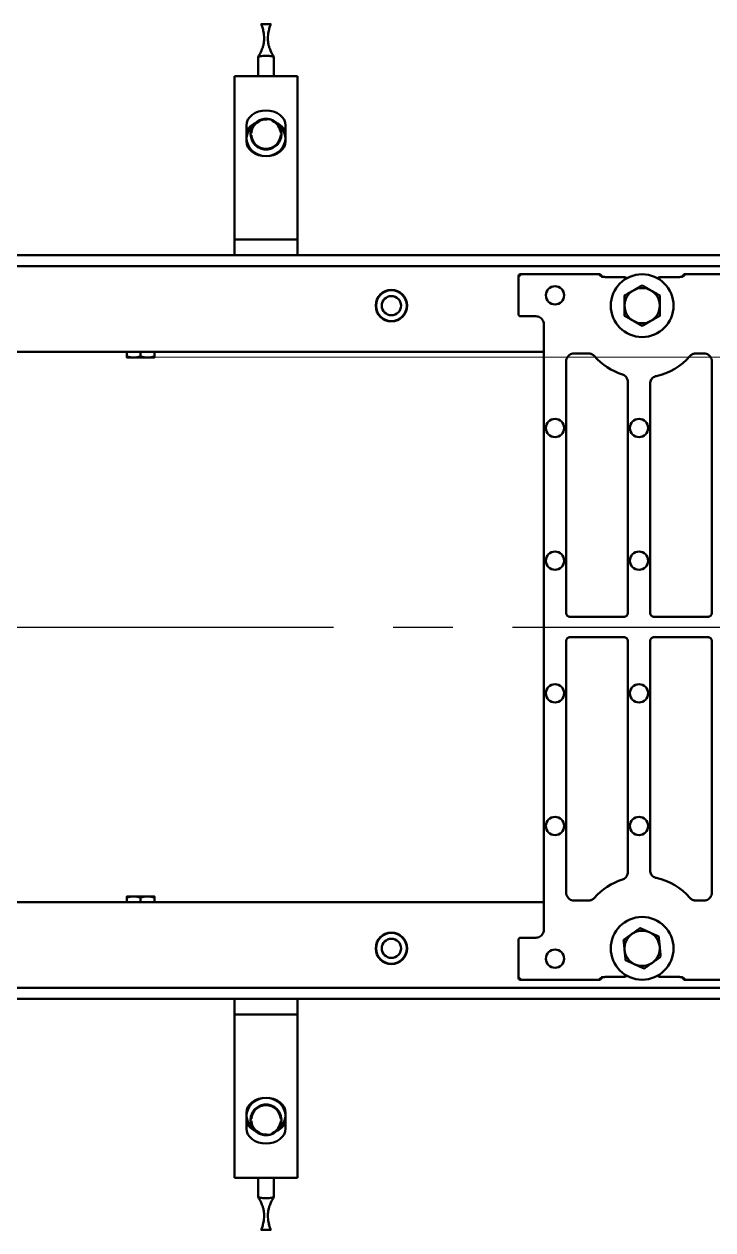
# Model space of a CAD drawing. Header units: inches. Extents: x 31 to 195, y 77 to 126.
# Drawn here: x 112.07 to 123.06, y 106.82 to 126.05 of the extents above; entities that cross this region are included whole.
import ezdxf

# ---------------------------------------------------------------- set-up
doc = ezdxf.new("R2010")
doc.units = ezdxf.units.IN
doc.header["$LTSCALE"] = 8
doc.header["$MEASUREMENT"] = 0
doc.linetypes.add('CENTER2', pattern=[1.125, 0.75, -0.125, 0.125, -0.125])
doc.layers.add('Visible (ANSI)', color=7, linetype='Continuous', lineweight=50)

msp = doc.modelspace()

# ---------------------------------------------------------------- linework, layer by layer
at = {"linetype": 'CENTER2', "ltscale": 0.952448}
msp.add_line((68.433118, 116.43908), (193.802762, 116.43908), dxfattribs=at)
at = {"layer": 'Visible (ANSI)'}
for p, q in [((116.013108, 126.054322), (115.853108, 126.054322)), ((115.808108, 125.534322), (115.808108, 125.222022)), ((116.058108, 125.534322), (116.058108, 125.222022)), ((115.433108, 125.222022), (116.433108, 125.222022)), ((115.433108, 125.222022), (115.433108, 125.088068)), ((116.433108, 125.088068), (116.433108, 125.222022)), ((115.433108, 125.088068), (115.433108, 122.665732)), ((116.433108, 125.088068), (116.433108, 122.665732)), ((115.620608, 124.186272), (115.620608, 124.439067)), ((116.245608, 124.439067), (116.245608, 124.186272)), ((115.433108, 122.665732), (115.433108, 122.62108)), ((116.433108, 122.62108), (115.433108, 122.62108)), ((115.433108, 122.37108), (115.433108, 122.62108)), ((116.433108, 122.665732), (116.433108, 122.62108)), ((116.433108, 122.37108), (116.433108, 122.62108)), ((191.933108, 122.37108), (71.933108, 122.37108)), ((191.933108, 122.19208), (71.933108, 122.19208)), ((119.962016, 122.038679), (119.962016, 121.42486)), ((119.967614, 122.058483), (119.992016, 122.03408)), ((119.984905, 122.06408), (121.257881, 122.06408)), ((121.275076, 122.055722), (121.253435, 122.03408)), ((121.300905, 122.013452), (121.27829, 122.051204)), ((121.651494, 122.020574), (121.365045, 122.020574)), ((122.50117, 122.020574), (122.214721, 122.020574)), ((122.587925, 122.051204), (122.565311, 122.013452)), ((122.591139, 122.055722), (122.61278, 122.03408)), ((141.257881, 122.06408), (122.608334, 122.06408)), ((119.992016, 121.39486), (120.239668, 121.39486)), ((120.364568, 120.82508), (71.933108, 120.82508)), ((113.714108, 120.755141), (113.714108, 120.82508)), ((113.933108, 120.755141), (113.933108, 120.82508)), ((114.152108, 120.755141), (114.152108, 120.82508)), ((121.077568, 120.801694), (120.846445, 120.801694)), ((122.91977, 120.801694), (122.788647, 120.801694)), ((113.714108, 120.73558), (113.823608, 120.73558)), ((113.823608, 120.73558), (114.042608, 120.73558)), ((114.042608, 120.73558), (114.152108, 120.73558)), ((120.781905, 116.601403), (121.64431, 116.601403)), ((122.121905, 116.601403), (122.98431, 116.601403)), ((121.64431, 116.276758), (120.781905, 116.276758)), ((122.98431, 116.276758), (122.121905, 116.276758)), ((113.823608, 112.14258), (113.714108, 112.14258)), ((113.714108, 112.12302), (113.714108, 112.05308)), ((114.042608, 112.14258), (113.823608, 112.14258)), ((113.933108, 112.12302), (113.933108, 112.05308)), ((114.152108, 112.14258), (114.042608, 112.14258)), ((114.152108, 112.12302), (114.152108, 112.05308)), ((71.933108, 112.05308), (120.364568, 112.05308)), ((120.846445, 112.076467), (121.077568, 112.076467)), ((122.788647, 112.076467), (122.91977, 112.076467)), ((119.962016, 111.4533), (119.962016, 110.839482)), ((120.239668, 111.4833), (119.992016, 111.4833)), ((119.967614, 110.819678), (119.992016, 110.84408)), ((119.984905, 110.81408), (121.257881, 110.81408)), ((121.275076, 110.822439), (121.253435, 110.84408)), ((121.27829, 110.826957), (121.300905, 110.864709)), ((121.365045, 110.857587), (121.651494, 110.857587)), ((122.214721, 110.857587), (122.50117, 110.857587)), ((122.565311, 110.864709), (122.587925, 110.826957)), ((122.591139, 110.822439), (122.61278, 110.84408)), ((122.608334, 110.81408), (141.257881, 110.81408)), ((71.933108, 110.68608), (191.933108, 110.68608)), ((71.933108, 110.50708), (191.933108, 110.50708)), ((115.433108, 110.50708), (115.433108, 110.25708)), ((116.433108, 110.50708), (116.433108, 110.25708)), ((115.433108, 110.212429), (115.433108, 110.25708)), ((115.433108, 110.25708), (116.433108, 110.25708)), ((115.433108, 107.790093), (115.433108, 110.212429)), ((116.433108, 110.212429), (116.433108, 110.25708)), ((116.433108, 107.790093), (116.433108, 110.212429)), ((115.620608, 108.439094), (115.620608, 108.691889)), ((116.245608, 108.691889), (116.245608, 108.439094)), ((115.433108, 107.790093), (115.433108, 107.656139)), ((116.433108, 107.656139), (116.433108, 107.790093)), ((116.433108, 107.656139), (115.433108, 107.656139)), ((115.808108, 107.343839), (115.808108, 107.656139)), ((116.058108, 107.343839), (116.058108, 107.656139)), ((116.013108, 106.823839), (115.853108, 106.823839))]:
    msp.add_line(p, q, dxfattribs=at)
for centre, radius in [((121.933108, 121.56408), 0.5), ((117.933108, 121.56408), 0.25), ((117.933108, 121.56408), 0.245), ((120.543108, 121.72908), 0.145), ((117.933108, 121.56408), 0.1535), ((120.543108, 119.61308), 0.145), ((121.883108, 119.61308), 0.145), ((120.543108, 117.49708), 0.145), ((121.883108, 117.49708), 0.145), ((120.543108, 115.38108), 0.145), ((121.883108, 115.38108), 0.145), ((120.543108, 113.26508), 0.145), ((121.883108, 113.26508), 0.145), ((121.933108, 111.31408), 0.5), ((117.933108, 111.31408), 0.25), ((117.933108, 111.31408), 0.245), ((117.933108, 111.31408), 0.1535), ((120.543108, 111.14908), 0.145)]:
    msp.add_circle(centre, radius, dxfattribs=at)
for centre, radius, start, end in [((115.933108, 124.300022), 0.234375, 86.1417694, 176.332444), ((115.933108, 124.300022), 0.234375, 3.667556, 64.0039677), ((115.698733, 124.300022), 0.015, 88.166222, 271.833778), ((115.933108, 124.300022), 0.234375, 183.667556, 356.332444), ((116.167483, 124.300022), 0.015, 268.166222, 91.833778), ((121.651494, 121.990574), 0.03, 10.1908074, 90), ((122.214721, 121.990574), 0.03, 90, 169.8092746), ((121.933108, 121.56408), 0.28125, 120, 180), ((121.933108, 121.56408), 0.28125, 60, 120), ((121.933108, 121.56408), 0.28125, 0, 60), ((121.933108, 121.56408), 0.28125, 180, 240), ((121.933108, 121.56408), 0.28125, 300, 0), ((119.992016, 121.42486), 0.03, 180, 270), ((121.933108, 121.56408), 0.28125, 240, 300), ((121.933108, 121.43408), 1.017692, 221.5096441, 251.9833015), ((121.933108, 121.43408), 1.017692, 282.8128603, 318.4903559), ((121.933108, 111.44408), 1.017692, 108.0166985, 138.4903559), ((121.933108, 111.44408), 1.017692, 41.5096441, 77.1871397), ((121.933108, 111.31408), 0.28125, 125.5768277, 185.5768277), ((121.933108, 111.31408), 0.28125, 65.5768277, 125.5768277), ((121.933108, 111.31408), 0.28125, 5.5768277, 65.5768277), ((119.992016, 111.4533), 0.03, 90, 180), ((121.933108, 111.31408), 0.28125, 185.5768277, 245.5768277), ((121.933108, 111.31408), 0.28125, 305.5768277, 5.5768277), ((121.933108, 111.31408), 0.28125, 245.5768277, 305.5768277), ((121.651494, 110.887587), 0.03, 270, 349.8092746), ((122.214721, 110.887587), 0.03, 190.1908074, 270), ((115.933108, 108.578139), 0.234375, 3.667556, 176.332444), ((115.698733, 108.578139), 0.015, 88.166222, 271.833778), ((115.933108, 108.578139), 0.234375, 183.667556, 273.8582306), ((115.933108, 108.578139), 0.234375, 295.9960323, 356.332444), ((116.167483, 108.578139), 0.015, 268.166222, 91.833778)]:
    msp.add_arc(centre, radius, start, end, dxfattribs=at)
for centre, major_axis, ratio, start_param, end_param in [((115.933108, 124.439067), (-0.3125, 0), 0.766044443, 3.141592654, 6.283185307), ((115.933108, 124.210427), (-0.3125, 0), 0.984807753, 5.365388944, 6.644320979), ((115.933108, 124.27837), (-0.3125, 0), 0.766044443, 5.263711107, 6.283185307), ((115.992354, 124.522261), (0.043438, -0.011753), 0.333333333, 1.570796327, 3.151740772), ((115.992354, 124.522261), (0.043438, -0.011753), 0.333333333, 0.012138125, 1.570796327), ((115.933108, 124.27837), (0.3125, 0), 0.766044443, 0, 1.019298072), ((115.933108, 124.210427), (0.3125, 0), 0.984807753, 5.922049635, 7.201189211), ((115.933108, 124.253839), (-0.3125, 0), 0.984807753, 0.070589401, 1.418033498), ((115.933108, 124.253839), (0.3125, 0), 0.984807753, 4.865151809, 6.212595907), ((115.933108, 124.186272), (0.3125, 0), 0.766044443, 3.141592654, 6.283185307), ((119.992016, 122.034328), (-0.010863, 0.034611), 0.807957516, 0.579455279, 1.200263453), ((121.253435, 122.034318), (-0.008785, 0.031759), 0.903202452, 4.467576532, 5.180221444), ((122.61278, 122.034318), (0.008785, 0.031759), 0.903202452, 1.102963863, 1.815608775), ((119.992016, 110.843833), (-0.010863, -0.034611), 0.807957516, 5.082921854, 5.703730028), ((121.253435, 110.843843), (-0.008785, -0.031759), 0.903202452, 1.102963863, 1.815608775), ((122.61278, 110.843843), (0.008785, -0.031759), 0.903202452, 4.467576532, 5.180221444), ((115.933108, 108.691889), (-0.3125, 0), 0.766044443, 3.141592654, 6.283185307), ((115.933108, 108.624322), (-0.3125, 0), 0.984807753, 4.865151809, 6.212595907), ((115.933108, 108.624322), (0.3125, 0), 0.984807753, 0.070589401, 1.418033498), ((115.933108, 108.667734), (-0.3125, 0), 0.984807753, 5.922049635, 7.200987395), ((115.933108, 108.667734), (0.3125, 0), 0.984807753, 5.365388944, 6.644320979), ((115.933108, 108.599791), (-0.3125, 0), 0.766044443, 0, 1.019261452), ((115.933108, 108.599791), (0.3125, 0), 0.766044443, 5.263923856, 6.283185307), ((115.933108, 108.439094), (0.3125, 0), 0.766044443, 3.141592654, 6.283185307), ((115.992354, 108.3559), (0.043438, 0.011753), 0.333333333, 3.131444535, 4.71238898), ((115.992354, 108.3559), (0.043438, 0.011753), 0.333333333, 4.71238898, 6.271047182)]:
    msp.add_ellipse(centre, major_axis=major_axis, ratio=ratio, start_param=start_param, end_param=end_param, dxfattribs=at)
for points, knots in [([(115.853108, 126.054322), (115.853108, 126.054322), (115.856065, 126.048377), (115.866229, 126.024734), (115.873361, 126.007048), (115.886959, 125.962751), (115.893407, 125.936743), (115.897733, 125.907001)], [0, 0, 0, 0, 0.347479985, 0.347479985, 0.69495997, 0.69495997, 1.020331146, 1.020331146, 1.020331146, 1.020331146]), ([(115.968482, 125.907001), (115.972808, 125.936743), (115.979256, 125.962751), (115.992854, 126.007048), (115.999986, 126.024734), (116.010151, 126.048377), (116.013108, 126.054322), (116.013108, 126.054322)], [5.641443605, 5.641443605, 5.641443605, 5.641443605, 5.966814781, 5.966814781, 6.314294766, 6.314294766, 6.66177475, 6.66177475, 6.66177475, 6.66177475]), ([(115.901678, 125.794322), (115.900193, 125.774418), (115.89735, 125.753375), (115.889865, 125.714907), (115.88528, 125.697467), (115.88092, 125.683011), (115.880712, 125.682325), (115.880503, 125.681644)], [0.5989360844, 0.5989360844, 0.5989360844, 0.5989360844, 0.7510308104, 0.7510308104, 0.9031255364, 0.9031255364, 0.9107476997, 0.9107476997, 0.9107476997, 0.9107476997]), ([(115.897733, 125.907001), (115.897856, 125.906156), (115.897978, 125.905304), (115.900037, 125.89063), (115.901881, 125.873124), (115.903461, 125.834746), (115.903136, 125.81387), (115.901678, 125.794322)], [0.2909281473, 0.2909281473, 0.2909281473, 0.2909281473, 0.3002098687, 0.3002098687, 0.4495729766, 0.4495729766, 0.5989360844, 0.5989360844, 0.5989360844, 0.5989360844]), ([(115.964537, 125.794322), (115.963079, 125.81387), (115.962754, 125.834746), (115.964334, 125.873124), (115.966178, 125.89063), (115.968238, 125.905304), (115.968359, 125.906156), (115.968482, 125.907001)], [1.8093251949, 1.8093251949, 1.8093251949, 1.8093251949, 1.9586883028, 1.9586883028, 2.1080514107, 2.1080514107, 2.1173331321, 2.1173331321, 2.1173331321, 2.1173331321]), ([(115.985712, 125.681644), (115.985503, 125.682325), (115.985295, 125.683011), (115.980936, 125.697467), (115.97635, 125.714907), (115.968866, 125.753375), (115.966022, 125.774418), (115.964537, 125.794322)], [1.4975135796, 1.4975135796, 1.4975135796, 1.4975135796, 1.5051357429, 1.5051357429, 1.6572304689, 1.6572304689, 1.8093251949, 1.8093251949, 1.8093251949, 1.8093251949]), ([(115.880503, 125.681644), (115.878504, 125.675113), (115.87646, 125.668899), (115.860806, 125.62393), (115.843435, 125.590398), (115.823353, 125.556787), (115.817702, 125.548265), (115.810068, 125.53703), (115.808108, 125.534322), (115.808108, 125.534322)], [7.002045991, 7.002045991, 7.002045991, 7.002045991, 7.072181733, 7.072181733, 7.540192449, 7.540192449, 7.774197808, 7.774197808, 8.008203166, 8.008203166, 8.008203166, 8.008203166]), ([(116.058108, 125.534322), (116.058108, 125.534322), (116.056148, 125.53703), (116.048513, 125.548265), (116.042862, 125.556787), (116.02278, 125.590398), (116.005409, 125.62393), (115.989755, 125.668899), (115.987711, 125.675113), (115.985712, 125.681644)], [1.097300693, 1.097300693, 1.097300693, 1.097300693, 1.331306051, 1.331306051, 1.56531141, 1.56531141, 2.033322126, 2.033322126, 2.103457868, 2.103457868, 2.103457868, 2.103457868]), ([(115.808108, 125.534322), (115.808108, 125.534322), (115.811269, 125.535095), (115.824044, 125.537887), (115.833655, 125.539868), (115.855785, 125.543607), (115.869801, 125.545613), (115.900579, 125.548461), (115.917347, 125.549259), (115.933108, 125.549259)], [1.4410278833, 1.4410278833, 1.4410278833, 1.4410278833, 1.5611069604, 1.5611069604, 1.6811860375, 1.6811860375, 1.8012782743, 1.8012782743, 1.9213705111, 1.9213705111, 1.9213705111, 1.9213705111]), ([(115.933108, 125.549259), (115.948868, 125.549259), (115.965636, 125.548461), (115.996415, 125.545613), (116.010431, 125.543607), (116.03256, 125.539868), (116.042171, 125.537887), (116.054946, 125.535095), (116.058108, 125.534322), (116.058108, 125.534322)], [0, 0, 0, 0, 0.1200922368, 0.1200922368, 0.2401844736, 0.2401844736, 0.3602635507, 0.3602635507, 0.4803426278, 0.4803426278, 0.4803426278, 0.4803426278]), ([(115.688345, 124.310843), (115.689546, 124.338004), (115.695405, 124.365309), (115.715315, 124.415366), (115.729454, 124.438815), (115.76412, 124.479415), (115.785079, 124.497067), (115.831001, 124.524328), (115.856533, 124.534277), (115.908792, 124.545272), (115.936168, 124.546456), (115.973652, 124.541899), (115.984563, 124.539815), (115.995259, 124.53701)], [0, 0, 0, 0, 0.212669473, 0.212669473, 0.421401634, 0.421401634, 0.630278357, 0.630278357, 0.839149821, 0.839149821, 1.048021476, 1.048021476, 1.134524567, 1.134524567, 1.134524567, 1.134524567]), ([(115.688345, 124.310843), (115.689546, 124.338004), (115.695405, 124.365309), (115.715315, 124.415366), (115.729454, 124.438815), (115.76412, 124.479415), (115.785079, 124.497067), (115.831001, 124.524328), (115.856533, 124.534277), (115.908792, 124.545272), (115.936168, 124.546456), (115.989181, 124.540011), (116.015476, 124.532303), (116.063579, 124.509106), (116.085983, 124.49333), (116.124035, 124.455861), (116.140155, 124.433702), (116.16409, 124.385963), (116.172203, 124.35979), (116.176858, 124.325878), (116.177538, 124.318365), (116.17787, 124.310843)], [0, 0, 0, 0, 0.212669473, 0.212669473, 0.421401634, 0.421401634, 0.630278357, 0.630278357, 0.839149821, 0.839149821, 1.048021476, 1.048021476, 1.256893124, 1.256893124, 1.465764772, 1.465764772, 1.67463642, 1.67463642, 1.883508068, 1.883508068, 1.942398235, 1.942398235, 1.942398235, 1.942398235]), ([(116.122969, 124.454867), (116.124643, 124.452818), (116.126281, 124.450744), (116.132502, 124.442591), (116.136848, 124.436294), (116.140898, 124.429799)], [0.40075246859, 0.40075246859, 0.40075246859, 0.40075246859, 0.42140163391, 0.42140163391, 0.48097111081, 0.48097111081, 0.48097111081, 0.48097111081]), ([(116.17787, 124.289201), (116.176669, 124.26204), (116.170811, 124.234736), (116.150901, 124.184679), (116.136761, 124.16123), (116.102096, 124.120629), (116.081136, 124.102978), (116.035214, 124.075717), (116.009682, 124.065768), (115.957423, 124.054772), (115.930047, 124.053589), (115.877034, 124.060034), (115.850739, 124.067742), (115.802637, 124.090938), (115.780232, 124.106714), (115.74218, 124.144184), (115.72606, 124.166343), (115.702125, 124.214082), (115.694012, 124.240255), (115.689358, 124.274167), (115.688677, 124.28168), (115.688345, 124.289201)], [0, 0, 0, 0, 0.212669473, 0.212669473, 0.421401634, 0.421401634, 0.630278357, 0.630278357, 0.839149821, 0.839149821, 1.048021476, 1.048021476, 1.256893124, 1.256893124, 1.465764772, 1.465764772, 1.67463642, 1.67463642, 1.883508068, 1.883508068, 1.942398235, 1.942398235, 1.942398235, 1.942398235]), ([(116.15932, 124.394092), (116.161544, 124.388756), (116.163576, 124.383349), (116.172632, 124.356334), (116.176866, 124.333557), (116.17787, 124.310843)], [0.5852457115, 0.5852457115, 0.5852457115, 0.5852457115, 0.6302783572, 0.6302783572, 0.8081258164, 0.8081258164, 0.8081258164, 0.8081258164]), ([(119.984905, 122.06408), (119.984542, 122.06408), (119.984167, 122.064073), (119.981829, 122.063976), (119.979688, 122.063672), (119.974409, 122.062378), (119.970679, 122.060786), (119.967614, 122.058483)], [0.01703827592, 0.01703827592, 0.01703827592, 0.01703827592, 0.021207407, 0.021207407, 0.04241481399, 0.04241481399, 0.078548741, 0.078548741, 0.078548741, 0.078548741]), ([(121.275076, 122.055722), (121.27214, 122.05905), (121.268575, 122.061297), (121.263469, 122.063233), (121.261793, 122.063642), (121.259573, 122.06398), (121.258892, 122.064047), (121.258156, 122.064077), (121.258014, 122.06408), (121.257881, 122.06408)], [0.48834657481, 0.48834657481, 0.48834657481, 0.48834657481, 0.53122669947, 0.53122669947, 0.55347524242, 0.55347524242, 0.5645995139, 0.5645995139, 0.56745422028, 0.56745422028, 0.56745422028, 0.56745422028]), ([(121.294743, 122.023738), (121.294925, 122.023715), (121.295109, 122.023692), (121.299075, 122.023202), (121.303867, 122.022742), (121.315642, 122.021876), (121.322854, 122.021485), (121.338664, 122.02089), (121.347308, 122.020693), (121.359072, 122.020587), (121.362059, 122.020574), (121.365045, 122.020574)], [-0.966772445, -0.966772445, -0.966772445, -0.966772445, -0.9541589238, -0.9541589238, -0.6986406649, -0.6986406649, -0.4062398512, -0.4062398512, -0.1025525614, -0.1025525614, 0, 0, 0, 0]), ([(122.50117, 122.020574), (122.510015, 122.020574), (122.518859, 122.020693), (122.535663, 122.021153), (122.543624, 122.021496), (122.557677, 122.02235), (122.56381, 122.022863), (122.569652, 122.023514), (122.570592, 122.023627), (122.571473, 122.02374)], [0, 0, 0, 0, 0.3036872898, 0.3036872898, 0.6073745797, 0.6073745797, 0.9056866296, 0.9056866296, 0.9666475944, 0.9666475944, 0.9666475944, 0.9666475944]), ([(122.608334, 122.06408), (122.608193, 122.06408), (122.608041, 122.064077), (122.607283, 122.064044), (122.606589, 122.063974), (122.604329, 122.063623), (122.602626, 122.0632), (122.597543, 122.061235), (122.594041, 122.059011), (122.591139, 122.055722)], [0.58400358758, 0.58400358758, 0.58400358758, 0.58400358758, 0.58704720667, 0.58704720667, 0.59837062795, 0.59837062795, 0.62101747053, 0.62101747053, 0.66339793763, 0.66339793763, 0.66339793763, 0.66339793763]), ([(120.239668, 121.39486), (120.252687, 121.39486), (120.265736, 121.392811), (120.290565, 121.384786), (120.302364, 121.378815), (120.323636, 121.36341), (120.332946, 121.354125), (120.348401, 121.332903), (120.354402, 121.321134), (120.362504, 121.296247), (120.364587, 121.283037), (120.364587, 121.270023)], [0, 0, 0, 0, 0.1229644103, 0.1229644103, 0.2459288205, 0.2459288205, 0.3688932308, 0.3688932308, 0.4918576411, 0.4918576411, 0.6148220514, 0.6148220514, 0.6148220514, 0.6148220514]), ([(120.364225, 116.43908), (120.364225, 116.761144), (120.364235, 117.083207), (120.364269, 117.727334), (120.364294, 118.049397), (120.364357, 118.693523), (120.364394, 119.015586), (120.364467, 119.659712), (120.364504, 119.981774), (120.364559, 120.625899), (120.364578, 120.947961), (120.364587, 121.270023)], [-12.270591833, -12.270591833, -12.270591833, -12.270591833, -9.816473467, -9.816473467, -7.3623551, -7.3623551, -4.908236733, -4.908236733, -2.454118367, -2.454118367, 0, 0, 0, 0]), ([(120.721656, 120.676858), (120.721655, 120.689872), (120.723733, 120.703081), (120.731821, 120.727967), (120.737812, 120.739735), (120.753247, 120.760957), (120.762545, 120.770242), (120.783795, 120.785647), (120.795584, 120.79162), (120.820393, 120.799644), (120.833434, 120.801694), (120.846445, 120.801694)], [0, 0, 0, 0, 0.1229167888, 0.1229167888, 0.2458335776, 0.2458335776, 0.3687503664, 0.3687503664, 0.4916671552, 0.4916671552, 0.614583944, 0.614583944, 0.614583944, 0.614583944]), ([(121.077568, 120.801694), (121.084581, 120.801694), (121.091651, 120.801099), (121.105605, 120.798711), (121.112486, 120.796917), (121.125764, 120.792228), (121.132172, 120.789335), (121.144462, 120.782486), (121.150296, 120.778554), (121.161251, 120.769743), (121.166367, 120.76486), (121.171015, 120.759609)], [0, 0, 0, 0, 0.066276721, 0.066276721, 0.132553442, 0.132553442, 0.1988301629, 0.1988301629, 0.2651068839, 0.2651068839, 0.3313836049, 0.3313836049, 0.3313836049, 0.3313836049]), ([(122.695201, 120.759609), (122.699848, 120.76486), (122.70498, 120.76976), (122.716016, 120.778627), (122.721919, 120.782591), (122.734231, 120.789427), (122.740644, 120.792308), (122.753918, 120.796972), (122.760729, 120.798735), (122.774588, 120.801099), (122.781634, 120.801694), (122.788647, 120.801694)], [0, 0, 0, 0, 0.066276708, 0.066276708, 0.1325534161, 0.1325534161, 0.1988301241, 0.1988301241, 0.2651068321, 0.2651068321, 0.3313835402, 0.3313835402, 0.3313835402, 0.3313835402]), ([(122.91977, 120.801694), (122.932781, 120.801694), (122.945988, 120.799614), (122.970868, 120.79152), (122.982632, 120.785525), (123.003846, 120.770083), (123.013128, 120.76078), (123.028525, 120.739523), (123.034494, 120.727731), (123.042512, 120.702915), (123.04456, 120.689872), (123.044559, 120.676858)], [0, 0, 0, 0, 0.1229171095, 0.1229171095, 0.245834219, 0.245834219, 0.3687513285, 0.3687513285, 0.4916684379, 0.4916684379, 0.6145855474, 0.6145855474, 0.6145855474, 0.6145855474]), ([(120.721989, 116.661344), (120.721985, 116.929045), (120.721975, 117.196747), (120.721945, 117.732149), (120.721924, 117.99985), (120.721875, 118.535253), (120.721845, 118.802954), (120.721785, 119.338356), (120.721753, 119.606057), (120.721697, 120.141458), (120.721672, 120.409158), (120.721656, 120.676858)], [0, 0, 0, 0, 2.039880548, 2.039880548, 4.079761096, 4.079761096, 6.119641643, 6.119641643, 8.159522191, 8.159522191, 10.199402739, 10.199402739, 10.199402739, 10.199402739]), ([(123.044226, 116.661344), (123.04423, 116.929045), (123.04424, 117.196747), (123.044271, 117.732149), (123.044291, 117.99985), (123.04434, 118.535253), (123.04437, 118.802954), (123.044431, 119.338356), (123.044462, 119.606057), (123.044518, 120.141458), (123.044543, 120.409158), (123.044559, 120.676858)], [-10.199402739, -10.199402739, -10.199402739, -10.199402739, -8.159522191, -8.159522191, -6.119641643, -6.119641643, -4.079761096, -4.079761096, -2.039880548, -2.039880548, 0, 0, 0, 0]), ([(121.618341, 120.466289), (121.628238, 120.46307), (121.637846, 120.458556), (121.655561, 120.447296), (121.663617, 120.44062), (121.677959, 120.425322), (121.684186, 120.416716), (121.694201, 120.398427), (121.698062, 120.388631), (121.703221, 120.368455), (121.704536, 120.357984), (121.704535, 120.347575)], [0, 0, 0, 0, 0.0983394734, 0.0983394734, 0.1966789469, 0.1966789469, 0.2950184203, 0.2950184203, 0.3933578937, 0.3933578937, 0.4916973671, 0.4916973671, 0.4916973671, 0.4916973671]), ([(122.061682, 120.32), (122.061681, 120.33116), (122.063201, 120.342464), (122.069192, 120.364144), (122.073609, 120.374472), (122.085163, 120.393788), (122.092251, 120.402641), (122.108421, 120.418064), (122.117602, 120.424716), (122.137277, 120.435275), (122.147919, 120.439255), (122.158799, 120.441729)], [0, 0, 0, 0, 0.1054228845, 0.1054228845, 0.210845769, 0.210845769, 0.3162686535, 0.3162686535, 0.4216915379, 0.4216915379, 0.5271144224, 0.5271144224, 0.5271144224, 0.5271144224]), ([(121.704226, 116.661344), (121.70423, 116.907093), (121.704239, 117.152842), (121.704265, 117.64434), (121.704282, 117.890089), (121.704325, 118.381587), (121.704351, 118.627336), (121.704406, 119.118833), (121.704434, 119.364582), (121.704489, 119.856079), (121.704515, 120.101827), (121.704535, 120.347575)], [-9.36302211, -9.36302211, -9.36302211, -9.36302211, -7.490417688, -7.490417688, -5.617813266, -5.617813266, -3.745208844, -3.745208844, -1.872604422, -1.872604422, 0, 0, 0, 0]), ([(122.061989, 116.661344), (122.061985, 116.905255), (122.061977, 117.149165), (122.061951, 117.636987), (122.061933, 117.880897), (122.061891, 118.368718), (122.061866, 118.612629), (122.061812, 119.10045), (122.061783, 119.34436), (122.061729, 119.83218), (122.061703, 120.07609), (122.061682, 120.32)], [0, 0, 0, 0, 1.858596239, 1.858596239, 3.717192478, 3.717192478, 5.575788717, 5.575788717, 7.434384955, 7.434384955, 9.292981194, 9.292981194, 9.292981194, 9.292981194]), ([(120.781905, 116.601403), (120.775658, 116.601403), (120.769317, 116.602403), (120.757373, 116.60629), (120.751726, 116.609169), (120.741542, 116.616583), (120.737086, 116.621049), (120.729693, 116.631254), (120.726826, 116.636915), (120.722974, 116.64883), (120.721989, 116.655094), (120.721989, 116.661344)], [0, 0, 0, 0, 0.0713971809, 0.0713971809, 0.1427943617, 0.1427943617, 0.2141915426, 0.2141915426, 0.2855887234, 0.2855887234, 0.3569859043, 0.3569859043, 0.3569859043, 0.3569859043]), ([(121.704226, 116.661344), (121.704226, 116.655094), (121.703227, 116.648751), (121.699341, 116.636802), (121.696464, 116.631152), (121.689053, 116.620964), (121.684589, 116.616506), (121.674388, 116.60911), (121.668729, 116.606242), (121.656819, 116.602388), (121.650557, 116.601403), (121.64431, 116.601403)], [0, 0, 0, 0, 0.0713970065, 0.0713970065, 0.1427940129, 0.1427940129, 0.2141910194, 0.2141910194, 0.2855880258, 0.2855880258, 0.3569850323, 0.3569850323, 0.3569850323, 0.3569850323]), ([(122.121905, 116.601403), (122.115658, 116.601403), (122.109317, 116.602403), (122.097373, 116.60629), (122.091726, 116.609169), (122.081542, 116.616583), (122.077086, 116.621049), (122.069693, 116.631254), (122.066826, 116.636915), (122.062974, 116.64883), (122.061989, 116.655094), (122.061989, 116.661344)], [0, 0, 0, 0, 0.0713971809, 0.0713971809, 0.1427943617, 0.1427943617, 0.2141915426, 0.2141915426, 0.2855887234, 0.2855887234, 0.3569859043, 0.3569859043, 0.3569859043, 0.3569859043]), ([(123.044226, 116.661344), (123.044226, 116.655094), (123.043227, 116.648751), (123.039341, 116.636802), (123.036464, 116.631152), (123.029053, 116.620964), (123.024589, 116.616506), (123.014388, 116.60911), (123.008729, 116.606242), (122.996819, 116.602388), (122.990557, 116.601403), (122.98431, 116.601403)], [0, 0, 0, 0, 0.0713970065, 0.0713970065, 0.1427940129, 0.1427940129, 0.2141910194, 0.2141910194, 0.2855880258, 0.2855880258, 0.3569850323, 0.3569850323, 0.3569850323, 0.3569850323]), ([(120.364225, 116.43908), (120.364225, 116.117017), (120.364235, 115.794954), (120.364269, 115.150827), (120.364294, 114.828764), (120.364357, 114.184638), (120.364394, 113.862575), (120.364467, 113.218449), (120.364504, 112.896387), (120.364559, 112.252262), (120.364578, 111.9302), (120.364587, 111.608138)], [-12.270591833, -12.270591833, -12.270591833, -12.270591833, -9.816473467, -9.816473467, -7.3623551, -7.3623551, -4.908236733, -4.908236733, -2.454118367, -2.454118367, 0, 0, 0, 0]), ([(120.721989, 116.216817), (120.721985, 115.949116), (120.721975, 115.681414), (120.721945, 115.146012), (120.721924, 114.878311), (120.721875, 114.342908), (120.721845, 114.075207), (120.721785, 113.539805), (120.721753, 113.272104), (120.721697, 112.736703), (120.721672, 112.469003), (120.721656, 112.201303)], [0, 0, 0, 0, 2.039880548, 2.039880548, 4.079761096, 4.079761096, 6.119641643, 6.119641643, 8.159522191, 8.159522191, 10.199402739, 10.199402739, 10.199402739, 10.199402739]), ([(120.781905, 116.276758), (120.775658, 116.276758), (120.769317, 116.275758), (120.757373, 116.271871), (120.751726, 116.268992), (120.741542, 116.261578), (120.737086, 116.257112), (120.729693, 116.246907), (120.726826, 116.241246), (120.722974, 116.229331), (120.721989, 116.223067), (120.721989, 116.216817)], [0, 0, 0, 0, 0.0713971809, 0.0713971809, 0.1427943617, 0.1427943617, 0.2141915426, 0.2141915426, 0.2855887234, 0.2855887234, 0.3569859043, 0.3569859043, 0.3569859043, 0.3569859043]), ([(121.704226, 116.216817), (121.704226, 116.223067), (121.703227, 116.22941), (121.699341, 116.241359), (121.696464, 116.247009), (121.689053, 116.257197), (121.684589, 116.261655), (121.674388, 116.269051), (121.668729, 116.271919), (121.656819, 116.275773), (121.650557, 116.276758), (121.64431, 116.276758)], [0, 0, 0, 0, 0.0713970065, 0.0713970065, 0.1427940129, 0.1427940129, 0.2141910194, 0.2141910194, 0.2855880258, 0.2855880258, 0.3569850323, 0.3569850323, 0.3569850323, 0.3569850323]), ([(121.704226, 116.216817), (121.70423, 115.971068), (121.704239, 115.725319), (121.704265, 115.233821), (121.704282, 114.988072), (121.704325, 114.496574), (121.704351, 114.250825), (121.704406, 113.759328), (121.704434, 113.513579), (121.704489, 113.022082), (121.704515, 112.776334), (121.704535, 112.530586)], [-9.36302211, -9.36302211, -9.36302211, -9.36302211, -7.490417688, -7.490417688, -5.617813266, -5.617813266, -3.745208844, -3.745208844, -1.872604422, -1.872604422, 0, 0, 0, 0]), ([(122.061989, 116.216817), (122.061985, 115.972906), (122.061977, 115.728996), (122.061951, 115.241174), (122.061933, 114.997264), (122.061891, 114.509443), (122.061866, 114.265532), (122.061812, 113.777711), (122.061783, 113.533801), (122.061729, 113.045981), (122.061703, 112.802071), (122.061682, 112.558161)], [0, 0, 0, 0, 1.858596239, 1.858596239, 3.717192478, 3.717192478, 5.575788717, 5.575788717, 7.434384955, 7.434384955, 9.292981194, 9.292981194, 9.292981194, 9.292981194]), ([(122.121905, 116.276758), (122.115658, 116.276758), (122.109317, 116.275758), (122.097373, 116.271871), (122.091726, 116.268992), (122.081542, 116.261578), (122.077086, 116.257112), (122.069693, 116.246907), (122.066826, 116.241246), (122.062974, 116.229331), (122.061989, 116.223067), (122.061989, 116.216817)], [0, 0, 0, 0, 0.0713971809, 0.0713971809, 0.1427943617, 0.1427943617, 0.2141915426, 0.2141915426, 0.2855887234, 0.2855887234, 0.3569859043, 0.3569859043, 0.3569859043, 0.3569859043]), ([(123.044226, 116.216817), (123.044226, 116.223067), (123.043227, 116.22941), (123.039341, 116.241359), (123.036464, 116.247009), (123.029053, 116.257197), (123.024589, 116.261655), (123.014388, 116.269051), (123.008729, 116.271919), (122.996819, 116.275773), (122.990557, 116.276758), (122.98431, 116.276758)], [0, 0, 0, 0, 0.0713970065, 0.0713970065, 0.1427940129, 0.1427940129, 0.2141910194, 0.2141910194, 0.2855880258, 0.2855880258, 0.3569850323, 0.3569850323, 0.3569850323, 0.3569850323]), ([(123.044226, 116.216817), (123.04423, 115.949116), (123.04424, 115.681414), (123.044271, 115.146012), (123.044291, 114.878311), (123.04434, 114.342908), (123.04437, 114.075207), (123.044431, 113.539805), (123.044462, 113.272104), (123.044518, 112.736703), (123.044543, 112.469003), (123.044559, 112.201303)], [-10.199402739, -10.199402739, -10.199402739, -10.199402739, -8.159522191, -8.159522191, -6.119641643, -6.119641643, -4.079761096, -4.079761096, -2.039880548, -2.039880548, 0, 0, 0, 0]), ([(121.618341, 112.411872), (121.628238, 112.415091), (121.637846, 112.419605), (121.655561, 112.430865), (121.663617, 112.437541), (121.677959, 112.452839), (121.684186, 112.461445), (121.694201, 112.479734), (121.698062, 112.48953), (121.703221, 112.509706), (121.704536, 112.520177), (121.704535, 112.530586)], [0, 0, 0, 0, 0.0983394734, 0.0983394734, 0.1966789469, 0.1966789469, 0.2950184203, 0.2950184203, 0.3933578937, 0.3933578937, 0.4916973671, 0.4916973671, 0.4916973671, 0.4916973671]), ([(122.061682, 112.558161), (122.061681, 112.547001), (122.063201, 112.535697), (122.069192, 112.514017), (122.073609, 112.503689), (122.085163, 112.484373), (122.092251, 112.47552), (122.108421, 112.460097), (122.117602, 112.453445), (122.137277, 112.442886), (122.147919, 112.438906), (122.158799, 112.436432)], [0, 0, 0, 0, 0.1054228845, 0.1054228845, 0.210845769, 0.210845769, 0.3162686535, 0.3162686535, 0.4216915379, 0.4216915379, 0.5271144224, 0.5271144224, 0.5271144224, 0.5271144224]), ([(120.721656, 112.201303), (120.721655, 112.188289), (120.723733, 112.17508), (120.731821, 112.150194), (120.737812, 112.138426), (120.753247, 112.117204), (120.762545, 112.107919), (120.783795, 112.092514), (120.795584, 112.086541), (120.820393, 112.078517), (120.833434, 112.076467), (120.846445, 112.076467)], [0, 0, 0, 0, 0.1229167888, 0.1229167888, 0.2458335776, 0.2458335776, 0.3687503664, 0.3687503664, 0.4916671552, 0.4916671552, 0.614583944, 0.614583944, 0.614583944, 0.614583944]), ([(121.077568, 112.076467), (121.084581, 112.076467), (121.091651, 112.077062), (121.105605, 112.07945), (121.112486, 112.081244), (121.125764, 112.085933), (121.132172, 112.088826), (121.144462, 112.095675), (121.150296, 112.099607), (121.161251, 112.108418), (121.166367, 112.113301), (121.171015, 112.118552)], [0, 0, 0, 0, 0.066276721, 0.066276721, 0.132553442, 0.132553442, 0.1988301629, 0.1988301629, 0.2651068839, 0.2651068839, 0.3313836049, 0.3313836049, 0.3313836049, 0.3313836049]), ([(122.695201, 112.118552), (122.699848, 112.113301), (122.70498, 112.108401), (122.716016, 112.099534), (122.721919, 112.09557), (122.734231, 112.088734), (122.740644, 112.085853), (122.753918, 112.081189), (122.760729, 112.079426), (122.774588, 112.077062), (122.781634, 112.076467), (122.788647, 112.076467)], [0, 0, 0, 0, 0.066276708, 0.066276708, 0.1325534161, 0.1325534161, 0.1988301241, 0.1988301241, 0.2651068321, 0.2651068321, 0.3313835402, 0.3313835402, 0.3313835402, 0.3313835402]), ([(122.91977, 112.076467), (122.932781, 112.076467), (122.945988, 112.078547), (122.970868, 112.086641), (122.982632, 112.092636), (123.003846, 112.108078), (123.013128, 112.117381), (123.028525, 112.138638), (123.034494, 112.15043), (123.042512, 112.175246), (123.04456, 112.188289), (123.044559, 112.201303)], [0, 0, 0, 0, 0.1229171095, 0.1229171095, 0.245834219, 0.245834219, 0.3687513285, 0.3687513285, 0.4916684379, 0.4916684379, 0.6145855474, 0.6145855474, 0.6145855474, 0.6145855474]), ([(120.239668, 111.4833), (120.252687, 111.4833), (120.265736, 111.48535), (120.290565, 111.493375), (120.302364, 111.499346), (120.323636, 111.514751), (120.332946, 111.524036), (120.348401, 111.545258), (120.354402, 111.557027), (120.362504, 111.581914), (120.364587, 111.595124), (120.364587, 111.608138)], [0, 0, 0, 0, 0.1229644103, 0.1229644103, 0.2459288205, 0.2459288205, 0.3688932308, 0.3688932308, 0.4918576411, 0.4918576411, 0.6148220514, 0.6148220514, 0.6148220514, 0.6148220514]), ([(119.984905, 110.81408), (119.984542, 110.81408), (119.984167, 110.814088), (119.981829, 110.814185), (119.979688, 110.814489), (119.974409, 110.815783), (119.970679, 110.817375), (119.967614, 110.819678)], [0.01703827592, 0.01703827592, 0.01703827592, 0.01703827592, 0.021207407, 0.021207407, 0.04241481399, 0.04241481399, 0.078548741, 0.078548741, 0.078548741, 0.078548741]), ([(121.275076, 110.822439), (121.27214, 110.819111), (121.268575, 110.816864), (121.263469, 110.814928), (121.261793, 110.814519), (121.259573, 110.814181), (121.258892, 110.814114), (121.258156, 110.814084), (121.258014, 110.81408), (121.257881, 110.81408)], [0.48834657481, 0.48834657481, 0.48834657481, 0.48834657481, 0.53122669947, 0.53122669947, 0.55347524242, 0.55347524242, 0.5645995139, 0.5645995139, 0.56745422028, 0.56745422028, 0.56745422028, 0.56745422028]), ([(121.294743, 110.854423), (121.294925, 110.854446), (121.295109, 110.854469), (121.299075, 110.854959), (121.303867, 110.855419), (121.315642, 110.856285), (121.322854, 110.856676), (121.338664, 110.857271), (121.347308, 110.857468), (121.359072, 110.857574), (121.362059, 110.857587), (121.365045, 110.857587)], [-0.966772445, -0.966772445, -0.966772445, -0.966772445, -0.9541589238, -0.9541589238, -0.6986406649, -0.6986406649, -0.4062398512, -0.4062398512, -0.1025525614, -0.1025525614, 0, 0, 0, 0]), ([(122.50117, 110.857587), (122.510015, 110.857587), (122.518859, 110.857468), (122.535663, 110.857008), (122.543624, 110.856665), (122.557677, 110.855811), (122.56381, 110.855298), (122.569652, 110.854647), (122.570592, 110.854534), (122.571473, 110.854421)], [0, 0, 0, 0, 0.3036872898, 0.3036872898, 0.6073745797, 0.6073745797, 0.9056866296, 0.9056866296, 0.9666475944, 0.9666475944, 0.9666475944, 0.9666475944]), ([(122.608334, 110.81408), (122.608193, 110.81408), (122.608041, 110.814084), (122.607283, 110.814117), (122.606589, 110.814187), (122.604329, 110.814538), (122.602626, 110.814961), (122.597543, 110.816926), (122.594041, 110.81915), (122.591139, 110.822439)], [0.58400358758, 0.58400358758, 0.58400358758, 0.58400358758, 0.58704720667, 0.58704720667, 0.59837062795, 0.59837062795, 0.62101747053, 0.62101747053, 0.66339793763, 0.66339793763, 0.66339793763, 0.66339793763]), ([(115.688345, 108.58896), (115.689546, 108.616121), (115.695405, 108.643425), (115.715315, 108.693482), (115.729454, 108.716931), (115.76412, 108.757532), (115.785079, 108.775183), (115.831001, 108.802444), (115.856533, 108.812393), (115.908792, 108.823389), (115.936168, 108.824572), (115.989181, 108.818127), (116.015476, 108.810419), (116.063579, 108.787223), (116.085983, 108.771447), (116.124035, 108.733977), (116.140155, 108.711818), (116.16409, 108.664079), (116.172203, 108.637906), (116.176858, 108.603994), (116.177538, 108.596481), (116.17787, 108.58896)], [0, 0, 0, 0, 0.212669473, 0.212669473, 0.421401634, 0.421401634, 0.630278357, 0.630278357, 0.839149821, 0.839149821, 1.048021476, 1.048021476, 1.256893124, 1.256893124, 1.465764772, 1.465764772, 1.67463642, 1.67463642, 1.883508068, 1.883508068, 1.942398235, 1.942398235, 1.942398235, 1.942398235]), ([(115.700735, 108.50056), (115.697037, 108.511625), (115.694123, 108.522943), (115.690074, 108.545232), (115.688833, 108.55627), (115.688345, 108.567318)], [0.9573253388, 0.9573253388, 0.9573253388, 0.9573253388, 1.0480214757, 1.0480214757, 1.1345245666, 1.1345245666, 1.1345245666, 1.1345245666]), ([(116.17787, 108.567318), (116.176669, 108.540157), (116.170811, 108.512852), (116.150901, 108.462795), (116.136761, 108.439346), (116.102096, 108.398745), (116.081136, 108.381094), (116.035214, 108.353833), (116.009682, 108.343884), (115.957423, 108.332889), (115.930047, 108.331705), (115.877034, 108.33815), (115.850739, 108.345858), (115.802637, 108.369055), (115.780232, 108.384831), (115.74218, 108.4223), (115.72606, 108.444459), (115.702125, 108.492198), (115.694012, 108.518371), (115.689358, 108.552283), (115.688677, 108.559796), (115.688345, 108.567318)], [0, 0, 0, 0, 0.212669473, 0.212669473, 0.421401634, 0.421401634, 0.630278357, 0.630278357, 0.839149821, 0.839149821, 1.048021476, 1.048021476, 1.256893124, 1.256893124, 1.465764772, 1.465764772, 1.67463642, 1.67463642, 1.883508068, 1.883508068, 1.942398235, 1.942398235, 1.942398235, 1.942398235]), ([(115.738168, 108.429767), (115.731099, 108.439049), (115.724691, 108.448823), (115.718191, 108.460496), (115.717348, 108.46205), (115.716522, 108.463614)], [0.7484533698, 0.7484533698, 0.7484533698, 0.7484533698, 0.8391498207, 0.8391498207, 0.8529668869, 0.8529668869, 0.8529668869, 0.8529668869]), ([(116.17787, 108.567318), (116.176669, 108.540157), (116.170811, 108.512852), (116.150901, 108.462795), (116.136761, 108.439346), (116.102096, 108.398745), (116.081136, 108.381094), (116.038624, 108.355857), (116.017251, 108.346919), (115.995259, 108.341151)], [0, 0, 0, 0, 0.2126694732, 0.2126694732, 0.4214016339, 0.4214016339, 0.6302783572, 0.6302783572, 0.8081258164, 0.8081258164, 0.8081258164, 0.8081258164]), ([(115.808108, 107.343839), (115.808095, 107.343839), (115.810043, 107.341131), (115.817652, 107.329896), (115.823291, 107.321374), (115.843337, 107.287763), (115.860687, 107.254231), (115.87632, 107.209262), (115.878361, 107.203048), (115.880358, 107.196517)], [1.097300693, 1.097300693, 1.097300693, 1.097300693, 1.331306051, 1.331306051, 1.56531141, 1.56531141, 2.033322126, 2.033322126, 2.103457868, 2.103457868, 2.103457868, 2.103457868]), ([(115.933058, 107.328902), (115.917298, 107.328902), (115.900531, 107.3297), (115.869757, 107.332548), (115.855745, 107.334554), (115.833624, 107.338293), (115.824019, 107.340274), (115.811263, 107.343065), (115.808108, 107.343837), (115.808108, 107.343839)], [0.9606852556, 0.9606852556, 0.9606852556, 0.9606852556, 1.0807774924, 1.0807774924, 1.2008697291, 1.2008697291, 1.3209488062, 1.3209488062, 1.4409017637, 1.4409017637, 1.4409017637, 1.4409017637]), ([(116.058108, 107.343839), (116.058101, 107.343839), (116.054933, 107.343066), (116.042146, 107.340274), (116.032529, 107.338293), (116.010391, 107.334554), (115.996371, 107.332548), (115.965588, 107.3297), (115.948818, 107.328902), (115.933058, 107.328902)], [0.4803426278, 0.4803426278, 0.4803426278, 0.4803426278, 0.6004217049, 0.6004217049, 0.720500782, 0.720500782, 0.8405930188, 0.8405930188, 0.9606852556, 0.9606852556, 0.9606852556, 0.9606852556]), ([(115.985566, 107.196517), (115.987568, 107.203048), (115.989615, 107.209262), (116.005289, 107.254231), (116.022683, 107.287763), (116.0428, 107.321374), (116.048464, 107.329896), (116.056123, 107.341131), (116.058095, 107.343839), (116.058108, 107.343839)], [7.002045991, 7.002045991, 7.002045991, 7.002045991, 7.072181733, 7.072181733, 7.540192449, 7.540192449, 7.774197808, 7.774197808, 8.008203166, 8.008203166, 8.008203166, 8.008203166]), ([(116.058108, 107.343839), (116.05812, 107.343839), (116.056172, 107.341131), (116.048563, 107.329896), (116.042924, 107.321374), (116.022878, 107.287763), (116.005529, 107.254231), (115.989896, 107.209262), (115.987854, 107.203048), (115.985858, 107.196517)], [1.097300693, 1.097300693, 1.097300693, 1.097300693, 1.331306051, 1.331306051, 1.56531141, 1.56531141, 2.033322126, 2.033322126, 2.103457868, 2.103457868, 2.103457868, 2.103457868]), ([(115.880358, 107.196517), (115.880597, 107.195733), (115.880837, 107.194943), (115.885208, 107.180395), (115.889767, 107.162993), (115.897207, 107.124637), (115.900034, 107.103668), (115.901513, 107.083839)], [1.4975287939, 1.4975287939, 1.4975287939, 1.4975287939, 1.5062939971, 1.5062939971, 1.6578105605, 1.6578105605, 1.8093271238, 1.8093271238, 1.8093271238, 1.8093271238]), ([(115.964372, 107.083839), (115.965857, 107.103743), (115.968702, 107.124786), (115.976193, 107.163254), (115.980783, 107.180694), (115.985148, 107.19515), (115.985357, 107.195836), (115.985566, 107.196517)], [0.5989360844, 0.5989360844, 0.5989360844, 0.5989360844, 0.7510308104, 0.7510308104, 0.9031255364, 0.9031255364, 0.9107476997, 0.9107476997, 0.9107476997, 0.9107476997]), ([(115.985858, 107.196517), (115.985649, 107.195836), (115.985441, 107.19515), (115.981088, 107.180694), (115.976507, 107.163254), (115.969029, 107.124786), (115.966187, 107.103743), (115.964702, 107.083839)], [1.4975135796, 1.4975135796, 1.4975135796, 1.4975135796, 1.5051357429, 1.5051357429, 1.6572304689, 1.6572304689, 1.8093251949, 1.8093251949, 1.8093251949, 1.8093251949]), ([(115.897587, 106.97116), (115.893273, 106.941418), (115.886839, 106.91541), (115.873272, 106.871113), (115.866157, 106.853427), (115.856028, 106.829784), (115.853089, 106.823839), (115.853108, 106.823839)], [-1.020331146, -1.020331146, -1.020331146, -1.020331146, -0.69495997, -0.69495997, -0.347479985, -0.347479985, 0, 0, 0, 0]), ([(115.901513, 107.083839), (115.902971, 107.064291), (115.903298, 107.043415), (115.901724, 107.005037), (115.899885, 106.987531), (115.897831, 106.972857), (115.89771, 106.972005), (115.897587, 106.97116)], [1.8093271238, 1.8093271238, 1.8093271238, 1.8093271238, 1.9586902317, 1.9586902317, 2.1080533396, 2.1080533396, 2.117335061, 2.117335061, 2.117335061, 2.117335061]), ([(115.968336, 106.97116), (115.968213, 106.972005), (115.968091, 106.972857), (115.966026, 106.987531), (115.964177, 107.005037), (115.962591, 107.043415), (115.962914, 107.064291), (115.964372, 107.083839)], [0.2909281473, 0.2909281473, 0.2909281473, 0.2909281473, 0.3002098687, 0.3002098687, 0.4495729766, 0.4495729766, 0.5989360844, 0.5989360844, 0.5989360844, 0.5989360844]), ([(115.964702, 107.083839), (115.963244, 107.064291), (115.962918, 107.043415), (115.964491, 107.005037), (115.96633, 106.987531), (115.968384, 106.972857), (115.968505, 106.972005), (115.968628, 106.97116)], [1.8093251949, 1.8093251949, 1.8093251949, 1.8093251949, 1.9586883028, 1.9586883028, 2.1080514107, 2.1080514107, 2.1173331321, 2.1173331321, 2.1173331321, 2.1173331321]), ([(116.013108, 106.823839), (116.013089, 106.823839), (116.010114, 106.829784), (115.999914, 106.853427), (115.992766, 106.871113), (115.979137, 106.91541), (115.972675, 106.941418), (115.968336, 106.97116)], [6.66177475, 6.66177475, 6.66177475, 6.66177475, 7.009254735, 7.009254735, 7.35673472, 7.35673472, 7.682105896, 7.682105896, 7.682105896, 7.682105896]), ([(115.968628, 106.97116), (115.972942, 106.941418), (115.979376, 106.91541), (115.992943, 106.871113), (116.000058, 106.853427), (116.010187, 106.829784), (116.013126, 106.823839), (116.013108, 106.823839)], [5.641443605, 5.641443605, 5.641443605, 5.641443605, 5.966814781, 5.966814781, 6.314294766, 6.314294766, 6.66177475, 6.66177475, 6.66177475, 6.66177475])]:
    msp.add_open_spline(points, degree=3, knots=knots, dxfattribs=at)
for points in [[(121.651858, 121.72646), (121.727218, 121.76997), (121.792483, 121.80765)], [(121.792483, 121.80765), (121.857747, 121.84533), (121.933108, 121.88884)], [(121.933108, 121.88884), (122.008468, 121.84533), (122.073733, 121.80765)], [(122.073733, 121.80765), (122.138997, 121.76997), (122.214358, 121.72646)], [(121.651858, 121.56408), (121.651858, 121.639441), (121.651858, 121.72646)], [(121.651858, 121.401701), (121.651858, 121.48872), (121.651858, 121.56408)], [(122.214358, 121.72646), (122.214358, 121.639441), (122.214358, 121.56408)], [(122.214358, 121.56408), (122.214358, 121.48872), (122.214358, 121.401701)], [(121.792483, 121.320511), (121.727218, 121.358191), (121.651858, 121.401701)], [(122.214358, 121.401701), (122.138997, 121.358191), (122.073733, 121.320511)], [(121.933108, 121.239321), (121.857747, 121.28283), (121.792483, 121.320511)], [(122.073733, 121.320511), (122.008468, 121.28283), (121.933108, 121.239321)], [(113.714108, 120.755141), (113.772788, 120.73558), (113.823608, 120.73558)], [(113.714108, 120.73558), (113.714108, 120.73558), (113.714108, 120.755141)], [(113.823608, 120.73558), (113.874427, 120.73558), (113.933108, 120.755141)], [(113.933108, 120.755141), (113.991788, 120.73558), (114.042608, 120.73558)], [(114.042608, 120.73558), (114.093427, 120.73558), (114.152108, 120.755141)], [(114.152108, 120.755141), (114.152108, 120.73558), (114.152108, 120.73558)], [(113.714108, 112.12302), (113.714108, 112.14258), (113.714108, 112.14258)], [(113.823608, 112.14258), (113.772788, 112.14258), (113.714108, 112.12302)], [(113.933108, 112.12302), (113.874427, 112.14258), (113.823608, 112.14258)], [(114.042608, 112.14258), (113.991788, 112.14258), (113.933108, 112.12302)], [(114.152108, 112.12302), (114.093427, 112.14258), (114.042608, 112.14258)], [(114.152108, 112.14258), (114.152108, 112.14258), (114.152108, 112.12302)], [(121.637409, 111.44836), (121.708184, 111.498987), (121.769478, 111.542831)], [(121.769478, 111.542831), (121.830772, 111.586676), (121.901547, 111.637303)], [(121.901547, 111.637303), (121.98078, 111.601323), (122.049397, 111.570163)], [(122.049397, 111.570163), (122.118014, 111.539004), (122.197246, 111.503024)], [(121.653189, 111.286749), (121.645865, 111.361753), (121.637409, 111.44836)], [(122.197246, 111.503024), (122.205703, 111.416416), (122.213026, 111.341412)], [(121.668969, 111.125137), (121.660512, 111.211745), (121.653189, 111.286749)], [(122.228807, 111.179801), (122.158031, 111.129174), (122.096737, 111.08533)], [(122.213026, 111.341412), (122.22035, 111.266408), (122.228807, 111.179801)], [(121.816818, 111.057998), (121.748201, 111.089157), (121.668969, 111.125137)], [(121.964668, 110.990858), (121.885436, 111.026838), (121.816818, 111.057998)], [(122.096737, 111.08533), (122.035444, 111.041485), (121.964668, 110.990858)]]:
    msp.add_rational_spline(points, [1, 1.0379548493, 1], degree=2, dxfattribs=at)

doc.saveas('drawing.dxf')
